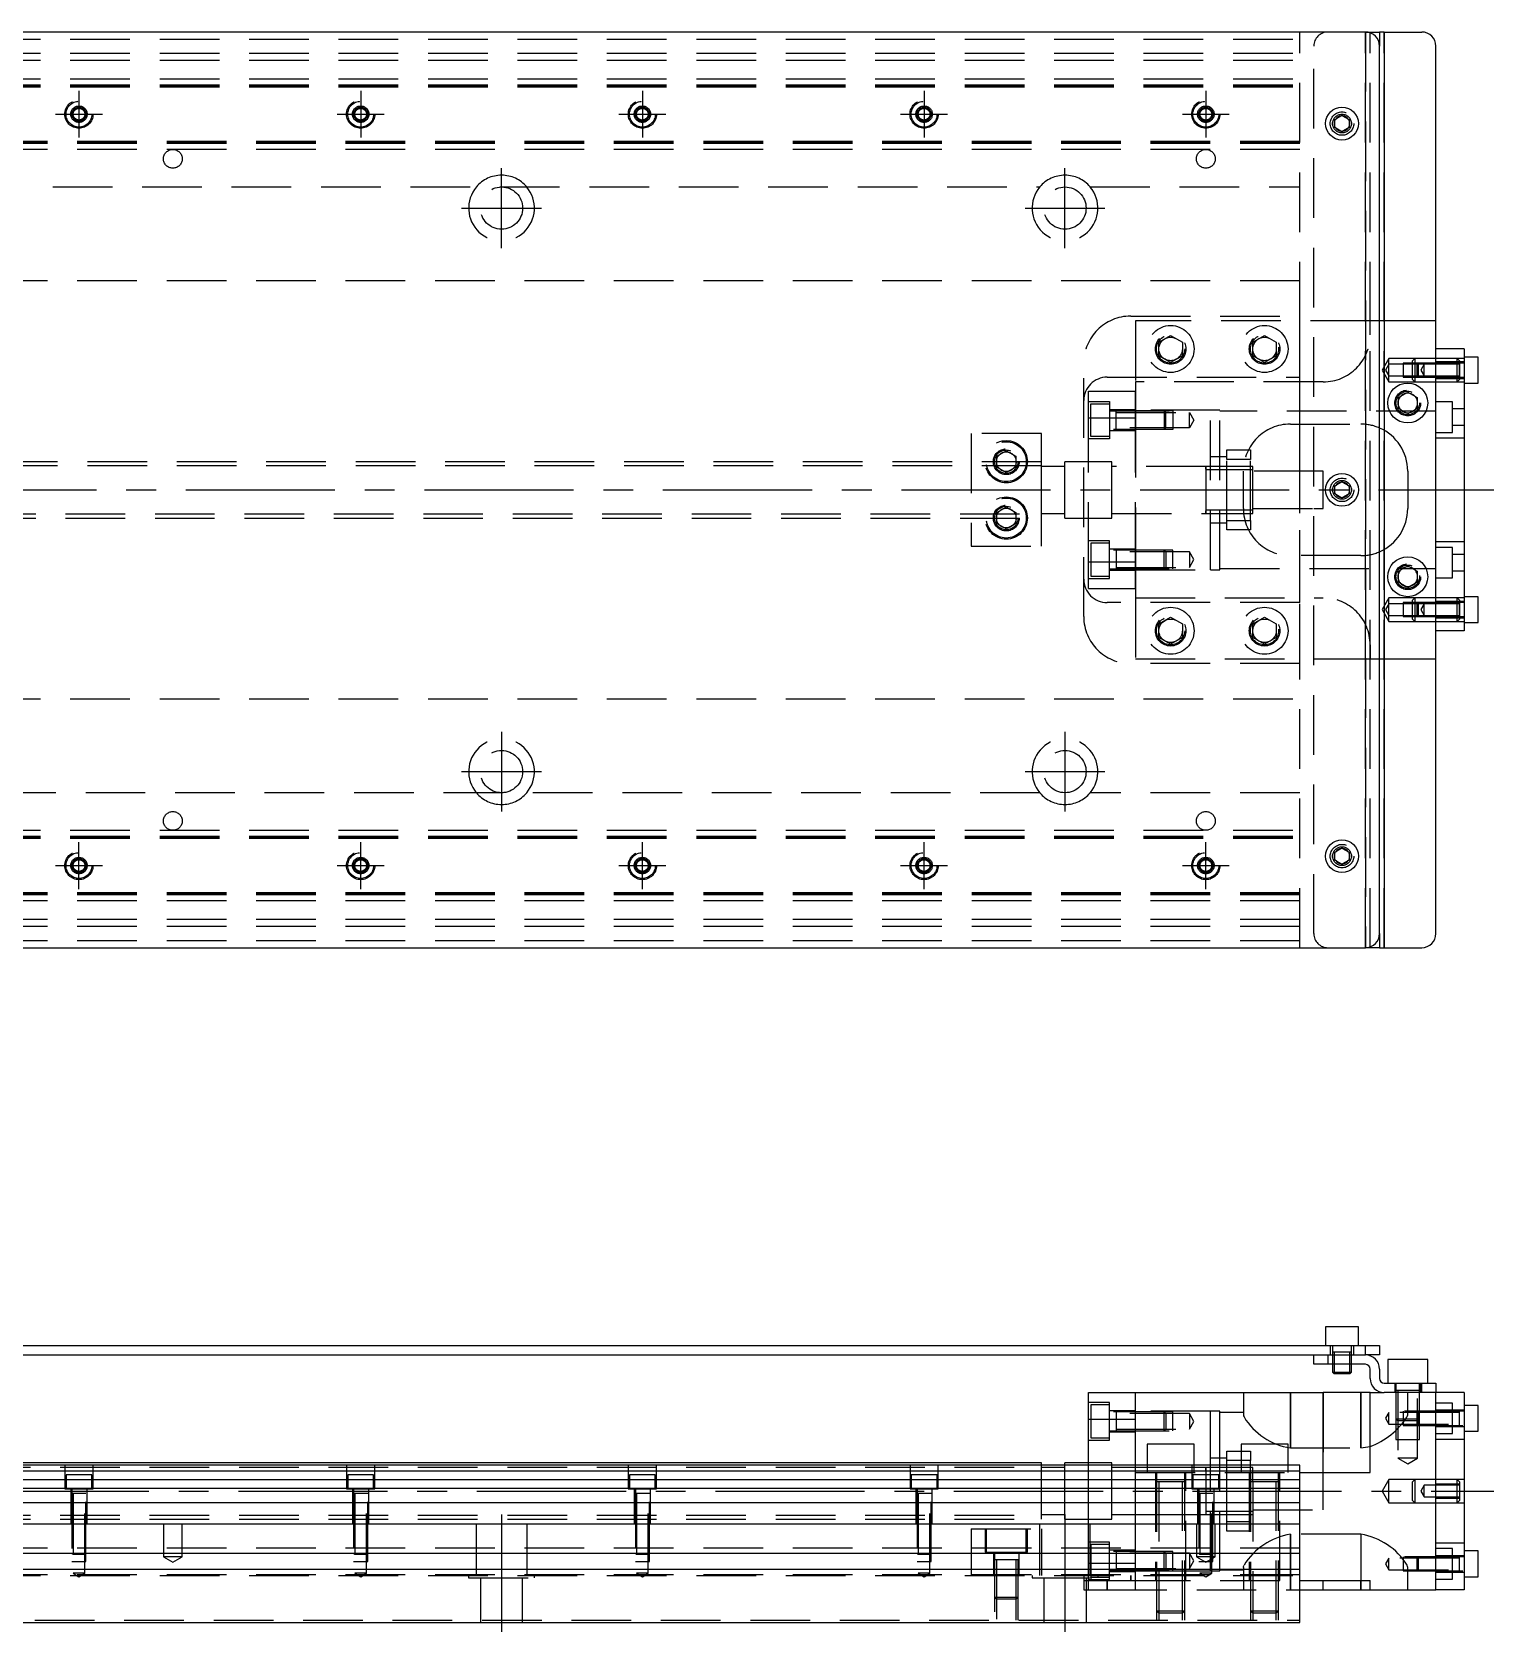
# Model space of a CAD drawing. Extents: x -28 to 913, y -276 to 112.
# Drawn here: x 447 to 756.5, y -243.2 to 97.5 of the extents above; entities that cross this region are included whole.
import ezdxf

# ---------------------------------------------------------------- set-up
doc = ezdxf.new("R2010")
doc.units = 0
doc.linetypes.add('CENTER', pattern=[50.8, 31.75, -6.35, 6.35, -6.35])
doc.linetypes.add('DASHED', pattern=[19.05, 12.7, -6.35])
doc.layers.get('0').update_dxf_attribs({"linetype": 'CONTINUOUS'})
doc.layers.add('CENTER', color=1, linetype='CENTER')

msp = doc.modelspace()

# ---------------------------------------------------------------- linework, layer by layer
at = {"color": 7, "linetype": 'CONTINUOUS'}
for p, q in [((731, 97.5), (3, 97.5)), ((731, 97.5), (734, 97.5)), ((734, 97.5), (734, 94.5)), ((735, 97.5), (734, 97.5)), ((735, 97.5), (735, -97.5)), ((735, 97.5), (743, 97.5)), ((734, -94.5), (734, 94.5)), ((746, -94.5), (746, 94.5)), ((724.5, 78.866026), (726, 79.73205)), ((724.5, 77.133974), (724.5, 78.866026)), ((726, 79.73205), (727.5, 78.866026)), ((727.5, 78.866026), (727.5, 77.133974)), ((726, 76.26795), (724.5, 77.133974)), ((727.5, 77.133974), (726, 76.26795)), ((746, -36), (746, 36)), ((752, 30), (746, 30)), ((752, 30), (752, -30)), ((755, 28.25), (752, 28.25)), ((755, 22.75), (755, 28.25)), ((751, 23.999994), (751, 24.00051)), ((738, 19.6547), (740, 20.809402)), ((740, 20.809402), (742, 19.6547)), ((752, 22.75), (755, 22.75)), ((738, 17.3453), (738, 19.6547)), ((740, 16.190598), (738, 17.3453)), ((742, 17.3453), (740, 16.190598)), ((742, 19.6547), (742, 17.3453)), ((724.5, 0.866026), (726, 1.73205)), ((724.5, -0.866026), (724.5, 0.866026)), ((726, 1.73205), (727.5, 0.866026)), ((727.5, 0.866026), (727.5, -0.866026)), ((726, -1.73205), (724.5, -0.866026)), ((727.5, -0.866026), (726, -1.73205)), ((738, -17.3453), (740, -16.190598)), ((740, -16.190598), (742, -17.3453)), ((738, -19.6547), (738, -17.3453)), ((740, -20.809402), (738, -19.6547)), ((742, -19.6547), (740, -20.809402)), ((742, -17.3453), (742, -19.6547)), ((755, -22.75), (752, -22.75)), ((755, -28.25), (755, -22.75)), ((751, -27.000006), (751, -26.99949)), ((752, -30), (746, -30)), ((752, -28.25), (755, -28.25)), ((724.5, -77.133974), (726, -76.26795)), ((724.5, -78.866026), (724.5, -77.133974)), ((726, -76.26795), (727.5, -77.133974)), ((727.5, -77.133974), (727.5, -78.866026)), ((726, -79.73205), (724.5, -78.866026)), ((727.5, -78.866026), (726, -79.73205)), ((734, -94.5), (734, -97.5)), ((3, -97.5), (731, -97.5)), ((734, -97.5), (731, -97.5)), ((734, -97.5), (735, -97.5)), ((735, -97.5), (743, -97.5)), ((729.5, -178.21), (722.5, -178.21)), ((722.5, -178.21), (722.5, -182.21)), ((729.5, -182.21), (729.5, -178.21)), ((442, -182.21), (731, -182.21)), ((731, -184.21), (731, -182.21)), ((731, -182.21), (734, -182.21)), ((734, -182.21), (734, -184.21)), ((442, -184.21), (723, -184.21)), ((720, -186.21), (720, -184.21)), ((723, -186.21), (720, -186.21)), ((723, -184.21), (723, -186.21)), ((723, -184.21), (731, -184.21)), ((723, -184.21), (731, -184.21)), ((731, -186.21), (723, -186.21)), ((724, -186.21), (724, -187.86)), ((724.35, -186.21), (724.35, -188.21)), ((727.65, -188.21), (727.65, -186.21)), ((728, -187.86), (728, -186.21)), ((734, -184.21), (731, -184.21)), ((732, -189.21), (732, -187.21)), ((734, -187.21), (734, -189.21)), ((744.25, -185.21), (735.75, -185.21)), ((735.75, -185.21), (735.75, -190.21)), ((744.25, -190.21), (744.25, -185.21)), ((724, -187.86), (728, -187.86)), ((724, -187.86), (724.35, -188.21)), ((727.65, -188.21), (724.35, -188.21)), ((727.65, -188.21), (728, -187.86)), ((735, -190.21), (743, -190.21)), ((743, -192.21), (743, -190.21)), ((743, -190.21), (746, -190.21)), ((746, -190.21), (746, -192.21)), ((672, -197.88029), (672, -192.21)), ((672, -192.21), (682, -192.21)), ((682, -192.21), (722, -192.21)), ((682, -207.71), (682, -192.21)), ((722, -209.21), (722, -192.21)), ((732, -192.21), (722, -192.21)), ((732, -209.21), (732, -192.21)), ((732, -192.21), (735, -192.21)), ((743, -192.21), (735, -192.21)), ((746, -192.21), (743, -192.21)), ((752, -192.21), (746, -192.21)), ((746, -234.21), (746, -192.21)), ((752, -192.21), (752, -234.21)), ((755, -194.96), (752, -194.96)), ((755, -200.46), (755, -194.96)), ((672, -207.71), (672, -197.88029)), ((672, -197.88029), (682, -197.88029)), ((752, -200.46), (755, -200.46)), ((694.5, -203.21), (684.5, -203.21)), ((684.5, -203.21), (684.5, -207.71)), ((694.5, -207.71), (694.5, -203.21)), ((714.5, -203.21), (704.5, -203.21)), ((704.5, -203.21), (704.5, -207.71)), ((714.5, -207.71), (714.5, -203.21)), ((662, -207.21), (435.5, -207.21)), ((717, -207.71), (435.5, -207.71)), ((662, -207.71), (662, -207.21)), ((667, -207.71), (667, -207.21)), ((672, -207.21), (667, -207.21)), ((717, -241.21), (717, -207.71)), ((717, -208.962272), (435.5, -208.962272)), ((435.5, -210.73668), (717, -210.73668)), ((697, -208.209994), (697, -209.21)), ((698, -208.96), (697, -208.96)), ((701.5, -208.96), (698, -208.96)), ((704.5, -208.96), (701.5, -208.96)), ((706.5, -208.96), (704.5, -208.96)), ((707, -208.96), (706.5, -208.96)), ((717, -209.21), (732, -209.21)), ((717, -212.633076), (435.5, -212.633076)), ((717, -215.687372), (435.5, -215.687372)), ((697, -217.46), (707, -217.46)), ((17, -220.21), (717, -220.21)), ((717, -226.51), (17, -226.51)), ((755, -225.96), (752, -225.96)), ((755, -231.46), (755, -225.96)), ((717, -229.91), (17, -229.91)), ((752, -231.46), (755, -231.46)), ((717, -232.21), (732, -232.21)), ((717, -234.21), (722, -234.21)), ((722, -234.21), (722, -232.21)), ((722, -234.21), (732, -234.21)), ((732, -234.21), (732, -232.21)), ((732, -234.21), (746, -234.21)), ((752, -234.21), (746, -234.21)), ((17, -241.21), (717, -241.21))]:
    msp.add_line(p, q, dxfattribs=at)
at = {"color": 3, "linetype": 'DASHED'}
for p, q in [((17, 96), (717, 96)), ((717, -97.5), (717, 97.5)), ((731, -97.5), (731, 97.5)), ((731, 97.5), (731, -97.5)), ((732, -97.5), (732, 97.5)), ((735, -97.5), (735, 97.5)), ((17, 93), (717, 93)), ((720, -94.5), (720, 94.5)), ((17, 91.5), (717, 91.5)), ((17, 87.5), (717, 87.5)), ((17, 86.247728), (717, 86.247728)), ((17, 86.1147), (717, 86.1147)), ((17, 86.1), (717, 86.1)), ((17, 85.8), (717, 85.8)), ((455.75, 80.721688), (457, 81.443376)), ((455.75, 79.278312), (455.75, 80.721688)), ((457, 78.556624), (455.75, 79.278312)), ((457, 81.443376), (458.25, 80.721688)), ((458.25, 79.278312), (457, 78.556624)), ((458.25, 80.721688), (458.25, 79.278312)), ((458.477374, 80.25955), (458.5, 80)), ((515.75, 80.721688), (517, 81.443376)), ((515.75, 79.278312), (515.75, 80.721688)), ((517, 78.556624), (515.75, 79.278312)), ((517, 81.443376), (518.25, 80.721688)), ((518.25, 79.278312), (517, 78.556624)), ((518.25, 80.721688), (518.25, 79.278312)), ((518.477374, 80.25955), (518.5, 80)), ((575.75, 80.721688), (577, 81.443376)), ((575.75, 79.278312), (575.75, 80.721688)), ((577, 78.556624), (575.75, 79.278312)), ((577, 81.443376), (578.25, 80.721688)), ((578.25, 79.278312), (577, 78.556624)), ((578.25, 80.721688), (578.25, 79.278312)), ((578.477374, 80.25955), (578.5, 80)), ((635.75, 80.721688), (637, 81.443376)), ((635.75, 79.278312), (635.75, 80.721688)), ((637, 78.556624), (635.75, 79.278312)), ((637, 81.443376), (638.25, 80.721688)), ((638.25, 79.278312), (637, 78.556624)), ((638.25, 80.721688), (638.25, 79.278312)), ((638.477374, 80.25955), (638.5, 80)), ((695.75, 80.721688), (697, 81.443376)), ((695.75, 79.278312), (695.75, 80.721688)), ((697, 78.556624), (695.75, 79.278312)), ((697, 81.443376), (698.25, 80.721688)), ((698.25, 79.278312), (697, 78.556624)), ((698.25, 80.721688), (698.25, 79.278312)), ((698.477374, 80.25955), (698.5, 80)), ((727.973226, 78.326156), (728, 78)), ((717, 74.2), (17, 74.2)), ((717, 73.9), (17, 73.9)), ((717, 73.8853), (17, 73.8853)), ((717, 73.752272), (17, 73.752272)), ((717, 72.5), (17, 72.5)), ((432.361902, 64.5), (661.638098, 64.5)), ((672.361902, 64.5), (717, 64.5)), ((717, 44.5), (17, 44.5)), ((681, 37), (717, 37)), ((682, 36), (682, 23)), ((732, 36), (682, 36)), ((717, 24), (717, 37)), ((734, 36), (732, 36)), ((732, 33), (732, 36)), ((746, 36), (734, 36)), ((687, 31.443376), (689.5, 32.886752)), ((687, 28.556624), (687, 31.443376)), ((689.5, 32.886752), (692, 31.443376)), ((692, 31.443376), (692, 28.556624)), ((707, 31.443376), (709.5, 32.886752)), ((707, 28.556624), (707, 31.443376)), ((709.5, 32.886752), (712, 31.443376)), ((712, 31.443376), (712, 28.556624)), ((686.5, 30), (686.520026, 30.346056)), ((689.5, 27.113248), (687, 28.556624)), ((692, 28.556624), (689.5, 27.113248)), ((709.5, 27.113248), (707, 28.556624)), ((712, 28.556624), (709.5, 27.113248)), ((712.477798, 30.364306), (712.5, 30)), ((736, 28), (734.556624, 25.5)), ((736, 26.75), (736, 28)), ((741.5, 28), (736, 28)), ((741.5, 28), (741, 27.5)), ((741, 26.999994), (741, 27.5)), ((741.5, 28), (741.5, 26.999994)), ((746, 28), (741.5, 28)), ((750.5, 28), (746, 28)), ((750.5, 27), (750.5, 28)), ((751, 27.5), (750.5, 28)), ((752, 28), (750.5, 28)), ((751, 27.5), (751, 27.140536)), ((671, -27), (671, 27)), ((676, 24), (717, 24)), ((717, 4), (717, 24)), ((734.556624, 25.5), (736, 23)), ((736, 26.75), (735.278312, 25.5)), ((735.278312, 25.5), (736, 24.25)), ((736, 24.25), (736, 26.75)), ((739, 26.75), (736, 26.75)), ((736, 23), (736, 24.25)), ((736, 24.25), (739, 24.25)), ((739, 26.999994), (739, 24.000006)), ((742.249994, 26.999994), (739, 26.999994)), ((742, 26.75), (739, 26.75)), ((739, 24.25), (742, 24.25)), ((739, 24.000006), (742.249994, 24.000006)), ((741, 24.000006), (741, 26.999994)), ((741, 23.5), (741, 24.000006)), ((741.5, 26.999994), (741.5, 24.000006)), ((741.5, 24.000006), (741.5, 23)), ((742.25, 27), (742, 26.75)), ((742, 24.25), (742, 26.75)), ((746, 26.75), (742, 26.75)), ((742, 24.25), (746, 24.25)), ((742, 24.25), (742.25, 24)), ((746, 26.999994), (742.249994, 26.999994)), ((742.249994, 24.000006), (746, 24.000006)), ((742.25, 27), (742.25, 24)), ((746, 27), (742.25, 27)), ((742.25, 24), (746, 24)), ((743.5, 26.75), (742.778312, 25.5)), ((742.778312, 25.5), (743.5, 24.25)), ((743.5, 24.25), (743.5, 26.75)), ((752, 27.25), (746, 27.25)), ((751, 27), (746, 27)), ((751, 26.75), (746, 26.75)), ((746, 24.25), (751, 24.25)), ((746, 24), (751, 24)), ((750.5, 26.75), (750.5, 27)), ((750.5, 24.25), (750.5, 26.75)), ((750.5, 24), (750.5, 24.25)), ((750.5, 23), (750.5, 24)), ((751, 27), (750.995, 27)), ((750.995, 24), (751, 24)), ((751, 27.140536), (751, 27)), ((751, 26.875392), (751, 27)), ((751, 27), (751, 26.875392)), ((752, 27), (751, 27)), ((751.005, 27), (751, 27)), ((751, 24.124608), (751, 26.875392)), ((751, 26.875392), (751, 25.498804)), ((751, 25.498804), (751, 24.124608)), ((751, 24), (751, 24.124608)), ((751, 24.124608), (751, 24)), ((751, 24), (751, 23.859464)), ((751, 24), (752, 24)), ((751, 24), (751.005, 24)), ((751, 23.859464), (751, 23.5)), ((672, 21), (682, 21)), ((672, 15.32971), (672, 21)), ((722, 23), (682, 23)), ((682, 23), (682, 15.32971)), ((682, 15.32971), (682, 21)), ((736, 23), (741.5, 23)), ((741, 23.5), (741.5, 23)), ((741.5, 23), (746, 23)), ((746, 23.75), (752, 23.75)), ((746, 23), (750.5, 23)), ((750.5, 23), (751, 23.5)), ((750.5, 23), (752, 23)), ((672, 18.849242), (676.5, 18.849242)), ((672.5, 11.349242), (672.5, 18.349242)), ((672.5, 18.349242), (676.5, 18.349242)), ((676.5, 18.849242), (676.5, 10.849242)), ((676.5, 17.099242), (682, 17.099242)), ((737.5, 18.5), (737.52689, 18.865682)), ((749.5, 18.75), (746, 18.75)), ((749.5, 12.25), (749.5, 18.75)), ((752, 17.25), (749.5, 17.25)), ((672, 15.32971), (682, 15.32971)), ((672, -15.32971), (672, 15.32971)), ((676.5, 16.849238), (690, 16.849238)), ((677.9, 12.849238), (677.9, 16.849248)), ((677.9, 16.499242), (693.5, 16.499242)), ((698, 17), (682, 17)), ((698, 17), (682, 17)), ((688.15, 16.849238), (682, 16.849238)), ((682, -15.32971), (682, 15.32971)), ((682, 15.32971), (682, -15.32971)), ((688.15, 16.849242), (688.15, 12.849242)), ((688.15, 16.849242), (688.5, 16.499242)), ((690, 16.849238), (688.15, 16.849238)), ((688.5, 13.199242), (688.5, 16.499242)), ((690, 16.849238), (690, 12.849248)), ((693.5, 13.199242), (693.5, 16.499242)), ((693.5, 16.499242), (694.452628, 14.849242)), ((694.452628, 14.849242), (693.5, 13.199242)), ((698, -17), (698, 17)), ((700, 17), (698, 17)), ((700, -17), (700, 17)), ((746, 16.75), (700, 16.75)), ((715, 14), (730, 14)), ((749.5, 13.75), (752, 13.75)), ((647, 12), (647, -12)), ((662, 12), (647, 12)), ((662, 6), (662, 12)), ((676.5, 10.849242), (672, 10.849242)), ((676.5, 11.349242), (672.5, 11.349242)), ((690, 12.849248), (676.5, 12.849248)), ((682, 12.599242), (676.5, 12.599242)), ((693.5, 13.199242), (677.9, 13.199242)), ((688.5, 13.199242), (688.15, 12.849242)), ((746, 12.25), (749.5, 12.25)), ((752, 11), (746, 11)), ((652.5, 7.1547), (654.5, 8.309402)), ((652.5, 4.8453), (652.5, 7.1547)), ((654.5, 8.309402), (656.5, 7.1547)), ((656.5, 7.1547), (656.5, 4.8453)), ((701.5, 7), (698, 7)), ((701.5, 8.5), (706.5, 8.5)), ((701.5, 6.5), (701.5, 8.5)), ((706.5, 8.5), (706.5, 6.5)), ((662, 6), (397, 6)), ((662, 5.125), (397, 5.125)), ((652, 6), (652.018502, 6.303588)), ((654.5, 3.690598), (652.5, 4.8453)), ((656.5, 4.8453), (654.5, 3.690598)), ((662, -6), (662, 6)), ((667, 5), (662, 5)), ((667, -6), (667, 6)), ((672, 6), (667, 6)), ((667, -6), (667, 6)), ((677, 6), (667, 6)), ((677, -6), (677, 6)), ((677, -6), (677, 6)), ((697.005, 5), (677, 5)), ((696.995, 5), (677, 5)), ((706.5, 5), (696.995, 5)), ((697.005, 5), (696.995, 5)), ((697, 5.000006), (697, -5.000006)), ((697, 5.000006), (697, -5.000006)), ((697, 4.43509), (697, 5)), ((697, 5), (697, 4.435078)), ((697, 4.435078), (697, -4.43509)), ((707, 4.25), (697, 4.25)), ((706.5, 5), (697.005, 5)), ((706.5, 6.5), (701.5, 6.5)), ((701.5, -6.5), (701.5, 6.5)), ((705, -4), (705, 4)), ((706.5, -6.5), (706.5, 6.5)), ((707, 5), (706.5, 5)), ((707, -5), (707, 5)), ((720, 4), (707, 4)), ((717, -4), (717, 4)), ((722, 4), (720, 4)), ((722, -4), (722, 4)), ((740, 4), (740, -4)), ((727.973226, 0.326156), (728, 0)), ((397, -5.125), (662, -5.125)), ((397, -6), (662, -6)), ((652, -6), (652.018502, -5.696412)), ((652.5, -4.8453), (654.5, -3.690598)), ((652.5, -7.1547), (652.5, -4.8453)), ((654.5, -3.690598), (656.5, -4.8453)), ((656.5, -4.8453), (656.5, -7.1547)), ((662, -5), (667, -5)), ((662, -12), (662, -6)), ((667, -6), (672, -6)), ((667, -6), (677, -6)), ((677, -5), (697.005, -5)), ((677, -5), (696.995, -5)), ((696.995, -5), (706.5, -5)), ((696.995, -5), (697.005, -5)), ((697, -4.25), (707, -4.25)), ((697, -5), (697, -4.435078)), ((697, -4.43509), (697, -5)), ((697.005, -5), (706.5, -5)), ((701.5, -6.5), (706.5, -6.5)), ((701.5, -8.5), (701.5, -6.5)), ((706.5, -5), (707, -5)), ((706.5, -6.5), (706.5, -8.5)), ((707, -4), (720, -4)), ((717, -24), (717, -4)), ((720, -4), (722, -4)), ((654.5, -8.309402), (652.5, -7.1547)), ((656.5, -7.1547), (654.5, -8.309402)), ((698, -7), (701.5, -7)), ((706.5, -8.5), (701.5, -8.5)), ((647, -12), (662, -12)), ((676.5, -10.849242), (672, -10.849242)), ((672.5, -11.349242), (672.5, -18.349242)), ((676.5, -11.349242), (672.5, -11.349242)), ((676.5, -18.849242), (676.5, -10.849242)), ((682, -12.599242), (676.5, -12.599242)), ((690, -12.849248), (676.5, -12.849248)), ((677.9, -12.849238), (677.9, -16.849248)), ((693.5, -13.199242), (677.9, -13.199242)), ((688.15, -16.849242), (688.15, -12.849242)), ((688.5, -13.199242), (688.15, -12.849242)), ((688.5, -13.199242), (688.5, -16.499242)), ((690, -16.849238), (690, -12.849248)), ((693.5, -13.199242), (693.5, -16.499242)), ((694.452628, -14.849242), (693.5, -13.199242)), ((746, -11), (752, -11)), ((749.5, -12.25), (746, -12.25)), ((749.5, -18.75), (749.5, -12.25)), ((672, -15.32971), (682, -15.32971)), ((672, -21), (672, -15.32971)), ((676.5, -16.849238), (690, -16.849238)), ((677.9, -16.499242), (693.5, -16.499242)), ((682, -21), (682, -15.32971)), ((682, -15.32971), (682, -23)), ((682, -17), (698, -17)), ((682, -17), (698, -17)), ((688.15, -16.849242), (688.5, -16.499242)), ((693.5, -16.499242), (694.452628, -14.849242)), ((698, -17), (700, -17)), ((700, -16.75), (746, -16.75)), ((730, -14), (715, -14)), ((752, -13.75), (749.5, -13.75)), ((672, -18.849242), (676.5, -18.849242)), ((672.5, -18.349242), (676.5, -18.349242)), ((676.5, -17.099242), (682, -17.099242)), ((742.483582, -18.213962), (742.5, -18.5)), ((746, -18.75), (749.5, -18.75)), ((749.5, -17.25), (752, -17.25)), ((672, -21), (682, -21)), ((682, -23), (722, -23)), ((682, -23), (682, -36)), ((736, -23), (734.556624, -25.5)), ((736, -24.25), (736, -23)), ((741.5, -23), (736, -23)), ((741.5, -23), (741, -23.5)), ((741, -24.000006), (741, -23.5)), ((741.5, -23), (741.5, -24.000006)), ((746, -23), (741.5, -23)), ((750.5, -23), (746, -23)), ((752, -23.75), (746, -23.75)), ((750.5, -24), (750.5, -23)), ((751, -23.5), (750.5, -23)), ((752, -23), (750.5, -23)), ((751, -23.5), (751, -23.859464)), ((717, -24), (676, -24)), ((687, -28.556624), (689.5, -27.113248)), ((689.5, -27.113248), (692, -28.556624)), ((707, -28.556624), (709.5, -27.113248)), ((709.5, -27.113248), (712, -28.556624)), ((717, -37), (717, -24)), ((734.556624, -25.5), (736, -28)), ((736, -24.25), (735.278312, -25.5)), ((735.278312, -25.5), (736, -26.75)), ((736, -26.75), (736, -24.25)), ((739, -24.25), (736, -24.25)), ((736, -28), (736, -26.75)), ((736, -26.75), (739, -26.75)), ((739, -24.000006), (739, -26.999994)), ((742.249994, -24.000006), (739, -24.000006)), ((742, -24.25), (739, -24.25)), ((739, -26.75), (742, -26.75)), ((739, -26.999994), (742.249994, -26.999994)), ((741, -26.999994), (741, -24.000006)), ((741, -27.5), (741, -26.999994)), ((741.5, -24.000006), (741.5, -26.999994)), ((741.5, -26.999994), (741.5, -28)), ((742.25, -24), (742, -24.25)), ((742, -26.75), (742, -24.25)), ((746, -24.25), (742, -24.25)), ((742, -26.75), (746, -26.75)), ((742, -26.75), (742.25, -27)), ((746, -24.000006), (742.249994, -24.000006)), ((742.249994, -26.999994), (746, -26.999994)), ((742.25, -24), (742.25, -27)), ((746, -24), (742.25, -24)), ((742.25, -27), (746, -27)), ((743.5, -24.25), (742.778312, -25.5)), ((742.778312, -25.5), (743.5, -26.75)), ((743.5, -26.75), (743.5, -24.25)), ((751, -24), (746, -24)), ((751, -24.25), (746, -24.25)), ((746, -26.75), (751, -26.75)), ((746, -27), (751, -27)), ((746, -27.25), (752, -27.25)), ((750.5, -24.25), (750.5, -24)), ((750.5, -26.75), (750.5, -24.25)), ((750.5, -27), (750.5, -26.75)), ((750.5, -28), (750.5, -27)), ((751, -24), (750.995, -24)), ((750.995, -27), (751, -27)), ((751, -23.859464), (751, -24)), ((751, -24.124608), (751, -24)), ((751, -24), (751, -24.124608)), ((751.005, -24), (751, -24)), ((752, -24), (751, -24)), ((751, -26.875392), (751, -24.124608)), ((751, -24.124608), (751, -25.501196)), ((751, -25.501196), (751, -26.875392)), ((751, -27), (751, -26.875392)), ((751, -26.875392), (751, -27)), ((751, -27), (751, -27.140536)), ((751, -27), (751.005, -27)), ((751, -27), (752, -27)), ((751, -27.140536), (751, -27.5)), ((686.5, -30), (686.520026, -29.653944)), ((687, -31.443376), (687, -28.556624)), ((692, -28.556624), (692, -31.443376)), ((707, -31.443376), (707, -28.556624)), ((712, -28.556624), (712, -31.443376)), ((712.477798, -29.635694), (712.5, -30)), ((736, -28), (741.5, -28)), ((741, -27.5), (741.5, -28)), ((741.5, -28), (746, -28)), ((746, -28), (750.5, -28)), ((750.5, -28), (751, -27.5)), ((750.5, -28), (752, -28)), ((689.5, -32.886752), (687, -31.443376)), ((692, -31.443376), (689.5, -32.886752)), ((709.5, -32.886752), (707, -31.443376)), ((712, -31.443376), (709.5, -32.886752)), ((732, -33), (732, -36)), ((717, -37), (681, -37)), ((682, -36), (732, -36)), ((732, -36), (734, -36)), ((734, -36), (746, -36)), ((17, -44.5), (717, -44.5)), ((661.638098, -64.5), (432.361902, -64.5)), ((717, -64.5), (672.361902, -64.5)), ((17, -72.5), (717, -72.5)), ((17, -73.752272), (717, -73.752272)), ((17, -73.8853), (717, -73.8853)), ((17, -73.9), (717, -73.9)), ((17, -74.2), (717, -74.2)), ((717, -73.752272), (717, -72.5)), ((727.973226, -77.673844), (728, -78)), ((455.5, -80), (455.516134, -79.78059)), ((455.75, -79.278312), (457, -78.556624)), ((455.75, -80.721688), (455.75, -79.278312)), ((457, -81.443376), (455.75, -80.721688)), ((457, -78.556624), (458.25, -79.278312)), ((458.25, -80.721688), (457, -81.443376)), ((458.25, -79.278312), (458.25, -80.721688)), ((515.5, -80), (515.516134, -79.78059)), ((515.75, -79.278312), (517, -78.556624)), ((515.75, -80.721688), (515.75, -79.278312)), ((517, -81.443376), (515.75, -80.721688)), ((517, -78.556624), (518.25, -79.278312)), ((518.25, -80.721688), (517, -81.443376)), ((518.25, -79.278312), (518.25, -80.721688)), ((575.5, -80), (575.516134, -79.78059)), ((575.75, -79.278312), (577, -78.556624)), ((575.75, -80.721688), (575.75, -79.278312)), ((577, -81.443376), (575.75, -80.721688)), ((577, -78.556624), (578.25, -79.278312)), ((578.25, -80.721688), (577, -81.443376)), ((578.25, -79.278312), (578.25, -80.721688)), ((635.75, -79.278312), (637, -78.556624)), ((635.75, -80.721688), (635.75, -79.278312)), ((637, -81.443376), (635.75, -80.721688)), ((637, -78.556624), (638.25, -79.278312)), ((638.25, -80.721688), (637, -81.443376)), ((638.25, -79.278312), (638.25, -80.721688)), ((638.477374, -79.74045), (638.5, -80)), ((695.5, -80), (695.516134, -79.78059)), ((695.75, -79.278312), (697, -78.556624)), ((695.75, -80.721688), (695.75, -79.278312)), ((697, -81.443376), (695.75, -80.721688)), ((697, -78.556624), (698.25, -79.278312)), ((698.25, -80.721688), (697, -81.443376)), ((698.25, -79.278312), (698.25, -80.721688)), ((717, -85.8), (17, -85.8)), ((717, -86.1), (17, -86.1)), ((717, -86.1147), (17, -86.1147)), ((717, -86.247728), (17, -86.247728)), ((717, -87.5), (17, -87.5)), ((717, -91.5), (17, -91.5)), ((717, -93), (17, -93)), ((717, -96), (17, -96)), ((723.5, -182.21), (723.5, -184.21)), ((728.000006, -183.61), (723.999994, -183.61)), ((728.000006, -183.61), (723.999994, -183.61)), ((724, -182.21), (724, -186.21)), ((724.35, -183.61), (724.35, -186.21)), ((727.65, -186.21), (727.65, -183.61)), ((728, -186.21), (728, -182.21)), ((728.5, -184.21), (728.5, -182.21)), ((720, -184.21), (723, -184.21)), ((724.000006, -184.21), (724.000006, -186.21)), ((727.999994, -186.21), (727.999994, -184.21)), ((737.25, -190.21), (737.25, -192.21)), ((737.500006, -190.21), (737.500006, -202.21)), ((742.499994, -202.21), (742.499994, -190.21)), ((742.75, -192.21), (742.75, -190.21)), ((705, -192.21), (705, -196.944622)), ((715, -204.014212), (715, -192.21)), ((715, -192.21), (715, -204.014212)), ((722, -192.21), (722, -209.21)), ((730, -192.21), (730, -204.014212)), ((730, -204.014212), (730, -192.21)), ((742.500006, -191.81), (737.499994, -191.81)), ((737.9, -191.81), (737.9, -206.21)), ((740, -196.944622), (740, -192.21)), ((742.1, -206.21), (742.1, -191.81)), ((676.5, -194.360758), (672, -194.360758)), ((672.5, -194.860758), (672.5, -198.360758)), ((676.5, -194.860758), (672.5, -194.860758)), ((676.5, -202.360758), (676.5, -194.360758)), ((682, -196.110758), (676.5, -196.110758)), ((690, -196.360762), (676.5, -196.360762)), ((677.9, -196.360752), (677.9, -200.360762)), ((677.9, -196.360752), (677.9, -200.360762)), ((693.5, -196.710758), (677.9, -196.710758)), ((698, -196.21), (682, -196.21)), ((688.15, -198.360758), (688.15, -196.360758)), ((688.5, -196.710758), (688.15, -196.360758)), ((688.5, -196.710758), (688.5, -198.360758)), ((690, -200.360752), (690, -196.360762)), ((693.5, -196.710758), (693.5, -198.360758)), ((694.452628, -198.360758), (693.5, -196.710758)), ((698, -207.71), (698, -196.21)), ((700, -196.21), (698, -196.21)), ((700, -207.71), (700, -196.21)), ((705, -196.46), (700, -196.46)), ((705, -196.944622), (705.03311, -197.166202)), ((705.03311, -197.166202), (705.13006, -197.42654)), ((736, -196.46), (735.278312, -197.71)), ((736, -198.96), (736, -196.46)), ((751, -196.46), (736, -196.46)), ((739, -196.210006), (739, -199.209994)), ((752, -196.210006), (739, -196.210006)), ((739.840926, -197.487602), (739.9594, -197.192522)), ((739.9594, -197.192522), (740, -196.944622)), ((742.25, -196.21), (742, -196.46)), ((742, -198.96), (742, -196.46)), ((742.25, -196.21), (742.25, -199.21)), ((749.5, -194.46), (746, -194.46)), ((752, -195.96), (746, -195.96)), ((749.5, -200.96), (749.5, -194.46)), ((751, -199.210006), (751, -196.209994)), ((672.5, -198.360758), (672.5, -201.860758)), ((676.5, -200.360752), (690, -200.360752)), ((676.5, -200.610758), (682, -200.610758)), ((677.9, -200.010758), (693.5, -200.010758)), ((688.15, -200.360758), (688.15, -198.360758)), ((688.15, -200.360758), (688.5, -200.010758)), ((688.5, -198.360758), (688.5, -200.010758)), ((693.5, -198.360758), (693.5, -200.010758)), ((693.5, -200.010758), (694.452628, -198.360758)), ((735.278312, -197.71), (736, -198.96)), ((736, -198.96), (751, -198.96)), ((737.5, -197.81), (742.5, -197.81)), ((737.5, -197.81), (737.9, -198.21)), ((742.1, -198.21), (737.9, -198.21)), ((739, -199.209994), (752, -199.209994)), ((742, -198.96), (742.25, -199.21)), ((742.1, -198.21), (742.5, -197.81)), ((746, -199.46), (752, -199.46)), ((746, -200.96), (749.5, -200.96)), ((672, -202.360758), (676.5, -202.360758)), ((672.5, -201.860758), (676.5, -201.860758)), ((715, -204.014212), (730, -204.014212)), ((730, -204.014212), (732.000156, -203.7137)), ((737.500006, -202.21), (742.499994, -202.21)), ((752, -202.21), (746, -202.21)), ((454, -207.71), (454, -212.71)), ((460, -212.71), (460, -207.71)), ((514, -207.71), (514, -212.71)), ((520, -212.71), (520, -207.71)), ((574, -207.71), (574, -212.71)), ((580, -212.71), (580, -207.71)), ((634, -207.71), (634, -212.71)), ((640, -212.71), (640, -207.71)), ((662, -213.21), (662, -207.71)), ((667, -213.21), (667, -207.71)), ((677, -207.21), (672, -207.21)), ((672, -220.21), (672, -207.71)), ((677, -207.71), (677, -207.21)), ((677, -213.21), (677, -207.71)), ((682, -209.21), (682, -207.71)), ((684.5, -207.71), (684.5, -209.21)), ((694, -207.71), (694, -212.71)), ((694.5, -209.21), (694.5, -207.71)), ((701.5, -206.21), (698, -206.21)), ((698, -209.21), (698, -207.71)), ((700, -212.71), (700, -207.71)), ((701.5, -204.71), (704.5, -204.71)), ((701.5, -206.71), (701.5, -204.71)), ((704.5, -206.71), (701.5, -206.71)), ((701.5, -207.71), (701.5, -206.71)), ((701.5, -209.21), (701.5, -207.71)), ((704.5, -204.71), (706.5, -204.71)), ((706.5, -206.71), (704.5, -206.71)), ((704.5, -207.71), (704.5, -209.21)), ((706.5, -204.71), (706.5, -206.71)), ((706.5, -207.71), (706.5, -206.71)), ((706.5, -209.21), (706.5, -207.71)), ((714.5, -209.21), (714.5, -207.71)), ((740, -206.21), (737.9, -206.21)), ((737.9, -206.21), (740, -207.422436)), ((742.1, -206.21), (740, -206.21)), ((740, -207.422436), (742.1, -206.21)), ((72, -208.085), (662, -208.085)), ((459.75, -209.71), (454.25, -209.71)), ((454.25, -209.71), (454.25, -212.71)), ((459.75, -212.71), (459.75, -209.71)), ((519.75, -209.71), (514.25, -209.71)), ((514.25, -209.71), (514.25, -212.71)), ((519.75, -212.71), (519.75, -209.71)), ((579.75, -209.71), (574.25, -209.71)), ((574.25, -209.71), (574.25, -212.71)), ((579.75, -212.71), (579.75, -209.71)), ((639.75, -209.71), (634.25, -209.71)), ((634.25, -209.71), (634.25, -212.71)), ((639.75, -212.71), (639.75, -209.71)), ((667, -208.21), (662, -208.21)), ((682, -208.21), (677, -208.21)), ((684.5, -208.21), (682, -208.21)), ((682, -220.21), (682, -209.21)), ((682, -209.21), (717, -209.21)), ((694.5, -208.21), (684.5, -208.21)), ((686.25, -209.21), (686.25, -232.21)), ((692.500006, -211.21), (686.499994, -211.21)), ((686.500006, -209.21), (686.500006, -240.71)), ((687, -211.21), (687, -240.71)), ((692, -240.71), (692, -211.21)), ((692.499994, -240.71), (692.499994, -209.21)), ((692.75, -232.21), (692.75, -209.21)), ((699.75, -209.71), (694.25, -209.71)), ((694.25, -209.71), (694.25, -212.71)), ((697, -208.21), (694.5, -208.21)), ((697, -208.21), (696.995, -208.21)), ((697, -208.21), (697, -208.774922)), ((697, -208.211002), (697, -208.21)), ((698, -208.21), (697, -208.21)), ((697.005, -208.21), (697, -208.21)), ((697, -208.774038), (697, -208.211002)), ((697, -208.774922), (697, -209.209226)), ((697, -209.209226), (697, -218.21)), ((701.5, -208.21), (698, -208.21)), ((698, -209.71), (698, -209.21)), ((698, -212.71), (698, -209.71)), ((699.75, -212.71), (699.75, -209.71)), ((704.5, -208.21), (701.5, -208.21)), ((701.5, -219.71), (701.5, -209.21)), ((706.5, -208.21), (704.5, -208.21)), ((706.25, -209.21), (706.25, -232.21)), ((712.500006, -211.21), (706.499994, -211.21)), ((707, -208.21), (706.5, -208.21)), ((706.500006, -209.21), (706.500006, -240.71)), ((707, -209.21), (707, -208.21)), ((707, -211.21), (707, -209.21)), ((707, -211.21), (707, -240.71)), ((712, -240.71), (712, -211.21)), ((712.499994, -240.71), (712.499994, -209.21)), ((712.75, -232.21), (712.75, -209.21)), ((722, -213.21), (722, -209.21)), ((736, -210.71), (734.556624, -213.21)), ((736, -215.71), (736, -210.71)), ((741.5, -210.71), (736, -210.71)), ((741.5, -210.71), (741, -211.21)), ((741, -215.21), (741, -211.21)), ((741.5, -210.71), (741.5, -215.71)), ((746, -210.71), (741.5, -210.71)), ((750.5, -210.71), (746, -210.71)), ((750.5, -215.71), (750.5, -210.71)), ((751, -211.21), (750.5, -210.71)), ((752, -210.71), (750.5, -210.71)), ((751, -211.21), (751, -215.21)), ((454, -212.71), (460, -212.71)), ((455.25, -212.71), (455.25, -220.21)), ((455.5, -212.71), (455.5, -228.21)), ((458.5, -213.71), (455.5, -213.71)), ((455.75, -213.71), (455.75, -230.71)), ((458.25, -230.71), (458.25, -213.71)), ((458.5, -228.21), (458.5, -212.71)), ((458.5, -213.71), (458.5, -213.705)), ((458.5, -213.715), (458.5, -213.71)), ((458.75, -220.21), (458.75, -212.71)), ((514, -212.71), (520, -212.71)), ((515.25, -212.71), (515.25, -220.21)), ((515.5, -212.71), (515.5, -228.21)), ((518.5, -213.71), (515.5, -213.71)), ((515.75, -213.71), (515.75, -230.71)), ((518.25, -230.71), (518.25, -213.71)), ((518.5, -228.21), (518.5, -212.71)), ((518.5, -213.71), (518.5, -213.705)), ((518.5, -213.715), (518.5, -213.71)), ((518.75, -220.21), (518.75, -212.71)), ((574, -212.71), (580, -212.71)), ((575.25, -212.71), (575.25, -220.21)), ((575.5, -212.71), (575.5, -228.21)), ((578.5, -213.71), (575.5, -213.71)), ((575.75, -213.71), (575.75, -230.71)), ((578.25, -230.71), (578.25, -213.71)), ((578.5, -228.21), (578.5, -212.71)), ((578.5, -213.71), (578.5, -213.705)), ((578.5, -213.715), (578.5, -213.71)), ((578.75, -220.21), (578.75, -212.71)), ((634, -212.71), (640, -212.71)), ((635.25, -212.71), (635.25, -220.21)), ((635.5, -212.71), (635.5, -228.21)), ((638.5, -213.71), (635.5, -213.71)), ((635.75, -213.71), (635.75, -230.71)), ((638.25, -230.71), (638.25, -213.71)), ((638.5, -228.21), (638.5, -212.71)), ((638.5, -213.71), (638.5, -213.705)), ((638.5, -213.715), (638.5, -213.71)), ((638.75, -220.21), (638.75, -212.71)), ((662, -219.21), (662, -213.21)), ((667, -219.21), (667, -213.21)), ((677, -219.21), (677, -213.21)), ((694, -212.71), (700, -212.71)), ((695.25, -212.71), (695.25, -220.21)), ((695.5, -212.71), (695.5, -228.21)), ((698.5, -213.71), (695.5, -213.71)), ((695.75, -213.71), (695.75, -230.71)), ((698, -213.21), (698, -212.71)), ((698, -230.21), (698, -213.21)), ((698.25, -230.71), (698.25, -213.71)), ((698.5, -228.21), (698.5, -212.71)), ((698.75, -220.21), (698.75, -212.71)), ((700, -213.21), (700, -212.71)), ((700, -230.21), (700, -213.21)), ((722, -217.21), (722, -213.21)), ((734.556624, -213.21), (736, -215.71)), ((743.5, -211.96), (742.778312, -213.21)), ((742.778312, -213.21), (743.5, -214.46)), ((743.5, -214.46), (743.5, -211.96)), ((746, -211.96), (743.5, -211.96)), ((743.5, -214.46), (746, -214.46)), ((751, -211.710006), (746, -211.710006)), ((751, -211.96), (746, -211.96)), ((746, -214.46), (751, -214.46)), ((707, -217.21), (722, -217.21)), ((736, -215.71), (741.5, -215.71)), ((741, -215.21), (741.5, -215.71)), ((741.5, -215.71), (746, -215.71)), ((746, -214.709994), (751, -214.709994)), ((746, -215.71), (750.5, -215.71)), ((750.5, -215.71), (751, -215.21)), ((750.5, -215.71), (752, -215.71)), ((72, -218.335), (662, -218.335)), ((72, -219.21), (662, -219.21)), ((475, -220.21), (475, -227.21)), ((479, -227.21), (479, -220.21)), ((541.638098, -231.21), (541.638098, -220.21)), ((552.361902, -220.21), (552.361902, -231.21)), ((647, -221.21), (647, -231.21)), ((647, -221.21), (662, -221.21)), ((650, -221.21), (650, -226.21)), ((650.25, -221.21), (650.25, -226.21)), ((658.75, -226.21), (658.75, -221.21)), ((659, -226.21), (659, -221.21)), ((661.638098, -231.21), (661.638098, -220.21)), ((662, -218.21), (667, -218.21)), ((662, -221.21), (662, -231.21)), ((667, -219.21), (672, -219.21)), ((672, -219.21), (677, -219.21)), ((672, -226.51), (672, -220.21)), ((672.361902, -231.21), (672.361902, -220.21)), ((677, -218.21), (682, -218.21)), ((682, -218.21), (686.5, -218.21)), ((682, -226.51), (682, -220.21)), ((686.5, -218.21), (697.005, -218.21)), ((695, -220.21), (695, -227.21)), ((696.995, -218.21), (706.5, -218.21)), ((697, -218.208998), (697, -218.21)), ((697.005, -218.21), (706.5, -218.21)), ((699, -227.21), (699, -220.21)), ((701.5, -219.71), (706.5, -219.71)), ((701.5, -221.71), (701.5, -219.71)), ((706.5, -218.21), (707, -218.21)), ((676.5, -224.059242), (672, -224.059242)), ((672.5, -224.559242), (672.5, -226.51)), ((676.5, -224.559242), (672.5, -224.559242)), ((676.5, -232.059242), (676.5, -224.059242)), ((706.5, -221.71), (701.5, -221.71)), ((730, -222.405788), (715, -222.405788)), ((715, -234.21), (715, -222.405788)), ((715, -222.405788), (715, -232.21)), ((730, -222.405788), (730, -234.21)), ((746, -224.21), (752, -224.21)), ((717, -225.36), (17, -225.36)), ((455.5, -226.46), (458.5, -226.46)), ((455.5, -226.46), (455.55, -226.51)), ((455.5, -228.21), (458.5, -228.21)), ((455.500006, -226.460006), (455.500006, -226.51)), ((455.55, -226.51), (455.75, -226.71)), ((458.25, -226.71), (455.75, -226.71)), ((458.25, -226.71), (458.45, -226.51)), ((458.45, -226.51), (458.5, -226.46)), ((458.499994, -226.51), (458.499994, -226.460006)), ((479, -227.21), (475, -227.21)), ((475, -227.21), (477, -228.3647)), ((477, -228.3647), (479, -227.21)), ((515.5, -226.46), (518.5, -226.46)), ((515.5, -226.46), (515.55, -226.51)), ((515.5, -228.21), (518.5, -228.21)), ((515.500006, -226.460006), (515.500006, -226.51)), ((515.55, -226.51), (515.75, -226.71)), ((518.25, -226.71), (515.75, -226.71)), ((518.25, -226.71), (518.45, -226.51)), ((518.45, -226.51), (518.5, -226.46)), ((518.499994, -226.51), (518.499994, -226.460006)), ((575.5, -226.46), (578.5, -226.46)), ((575.5, -226.46), (575.55, -226.51)), ((575.5, -228.21), (578.5, -228.21)), ((575.500006, -226.460006), (575.500006, -226.51)), ((575.55, -226.51), (575.75, -226.71)), ((578.25, -226.71), (575.75, -226.71)), ((578.25, -226.71), (578.45, -226.51)), ((578.45, -226.51), (578.5, -226.46)), ((578.499994, -226.51), (578.499994, -226.460006)), ((635.5, -226.46), (638.5, -226.46)), ((635.5, -226.46), (635.55, -226.51)), ((635.5, -228.21), (638.5, -228.21)), ((635.500006, -226.460006), (635.500006, -226.51)), ((635.55, -226.51), (635.75, -226.71)), ((638.25, -226.71), (635.75, -226.71)), ((638.25, -226.71), (638.45, -226.51)), ((638.45, -226.51), (638.5, -226.46)), ((638.499994, -226.51), (638.499994, -226.460006)), ((650, -226.21), (659, -226.21)), ((651.75, -226.21), (651.75, -231.21)), ((657.000006, -227.81), (651.999994, -227.81)), ((652, -226.21), (652, -226.51)), ((652.000006, -226.21), (652.000006, -240.71)), ((652.4, -227.81), (652.4, -240.71)), ((656.6, -240.71), (656.6, -227.81)), ((656.999994, -240.71), (656.999994, -226.21)), ((657, -226.51), (657, -226.21)), ((657.25, -231.21), (657.25, -226.21)), ((672, -228.53971), (672, -226.51)), ((672.5, -226.51), (672.5, -228.059242)), ((672.5, -228.059242), (672.5, -229.91)), ((682, -225.809242), (676.5, -225.809242)), ((690, -226.059248), (676.5, -226.059248)), ((677.9, -226.059238), (677.9, -230.059248)), ((693.5, -226.409242), (677.9, -226.409242)), ((682, -229.91), (682, -226.51)), ((688.15, -228.059242), (688.15, -226.059242)), ((688.5, -226.409242), (688.15, -226.059242)), ((688.15, -230.059242), (688.15, -228.059242)), ((688.5, -226.409242), (688.5, -228.059242)), ((688.5, -228.059242), (688.5, -229.709242)), ((690, -230.059238), (690, -226.059248)), ((693.5, -226.409242), (693.5, -228.059242)), ((694.452628, -228.059242), (693.5, -226.409242)), ((693.5, -228.059242), (693.5, -229.709242)), ((693.5, -229.709242), (694.452628, -228.059242)), ((699, -227.21), (695, -227.21)), ((695, -227.21), (697, -228.3647)), ((695.5, -226.46), (698.5, -226.46)), ((695.5, -226.46), (695.75, -226.71)), ((695.5, -228.21), (698.5, -228.21)), ((698.25, -226.71), (695.75, -226.71)), ((697, -228.3647), (699, -227.21)), ((698.25, -226.71), (698.5, -226.46)), ((736, -227.46), (735.278312, -228.71)), ((736, -229.96), (736, -227.46)), ((751, -227.46), (736, -227.46)), ((739, -227.210006), (739, -230.209994)), ((752, -227.210006), (739, -227.210006)), ((742.25, -227.21), (742, -227.46)), ((742, -229.96), (742, -227.46)), ((742.25, -227.21), (742.25, -230.21)), ((749.5, -225.46), (746, -225.46)), ((752, -226.96), (746, -226.96)), ((749.5, -231.96), (749.5, -225.46)), ((751, -230.210006), (751, -227.209994)), ((717, -231.06), (17, -231.06)), ((17, -231.21), (717, -231.21)), ((458.25, -230.71), (455.75, -230.71)), ((455.75, -230.71), (457, -231.431688)), ((457, -231.431688), (458.25, -230.71)), ((518.25, -230.71), (515.75, -230.71)), ((515.75, -230.71), (517, -231.431688)), ((517, -231.431688), (518.25, -230.71)), ((540, -231.21), (540, -231.71)), ((554, -231.71), (554, -231.21)), ((578.25, -230.71), (575.75, -230.71)), ((575.75, -230.71), (577, -231.431688)), ((577, -231.431688), (578.25, -230.71)), ((638.25, -230.71), (635.75, -230.71)), ((635.75, -230.71), (637, -231.431688)), ((637, -231.431688), (638.25, -230.71)), ((660, -231.21), (660, -231.71)), ((671, -231.21), (671, -232.21)), ((672, -228.53971), (682, -228.53971)), ((672, -229.91), (672, -228.53971)), ((672, -231.21), (672, -229.91)), ((672, -234.21), (672, -231.21)), ((672.5, -229.91), (672.5, -231.21)), ((672.5, -231.21), (672.5, -231.559242)), ((672.5, -231.559242), (676.5, -231.559242)), ((674, -231.21), (674, -231.71)), ((676.5, -230.059238), (690, -230.059238)), ((676.5, -230.309242), (682, -230.309242)), ((677.9, -229.709242), (693.5, -229.709242)), ((681, -232.21), (681, -231.21)), ((681, -231.21), (681, -232.21)), ((682, -232.21), (682, -229.91)), ((682, -230.21), (686.5, -230.21)), ((686.5, -230.21), (698, -230.21)), ((688.15, -230.059242), (688.5, -229.709242)), ((698.25, -230.71), (695.75, -230.71)), ((695.75, -230.71), (697, -231.431688)), ((697, -231.431688), (698.25, -230.71)), ((698, -230.21), (700, -230.21)), ((700, -229.96), (705, -229.96)), ((705, -229.475378), (705.03311, -229.253798)), ((705, -229.475378), (705, -234.21)), ((705.03311, -229.253798), (705.13006, -228.99346)), ((735.278312, -228.71), (736, -229.96)), ((736, -229.96), (751, -229.96)), ((739, -230.209994), (752, -230.209994)), ((739.96689, -229.253798), (739.86994, -228.99346)), ((740, -229.475378), (739.96689, -229.253798)), ((740, -234.21), (740, -229.475378)), ((742, -229.96), (742.25, -230.21)), ((746, -230.46), (752, -230.46)), ((540, -231.71), (554, -231.71)), ((542.5, -231.71), (542.5, -241.21)), ((551.5, -241.21), (551.5, -231.71)), ((660, -231.71), (674, -231.71)), ((662.5, -231.71), (662.5, -241.21)), ((671, -232.21), (681, -232.21)), ((671, -232.21), (671, -234.21)), ((671, -234.21), (676, -234.21)), ((671.5, -231.71), (671.5, -241.21)), ((672, -232.059242), (676.5, -232.059242)), ((676, -234.21), (676, -232.21)), ((676, -232.21), (676, -234.21)), ((676, -234.21), (717, -234.21)), ((681, -232.21), (717, -232.21)), ((682, -234.21), (682, -232.21)), ((715, -232.21), (715, -234.21)), ((730, -234.21), (730, -232.21)), ((746, -231.96), (749.5, -231.96)), ((652, -235.81), (657, -235.81)), ((652, -235.81), (652.4, -236.21)), ((656.6, -236.21), (652.4, -236.21)), ((656.6, -236.21), (657, -235.81)), ((28.499992, -240.71), (717, -240.71)), ((686.5, -238.71), (692.5, -238.71)), ((686.5, -238.71), (687, -239.21)), ((692, -239.21), (687, -239.21)), ((692, -239.21), (692.5, -238.71)), ((706.5, -238.71), (712.5, -238.71)), ((706.5, -238.71), (707, -239.21)), ((712, -239.21), (707, -239.21)), ((712, -239.21), (712.5, -238.71))]:
    msp.add_line(p, q, dxfattribs=at)
for centre, radius in [((457, 80), 3), ((457, 80), 2.75), ((517, 80), 3), ((517, 80), 2.75), ((577, 80), 3), ((577, 80), 2.75), ((637, 80), 3), ((637, 80), 2.75), ((697, 80), 3), ((697, 80), 2.75), ((457, 80), 1.75), ((457, 80), 1.5), ((457, 80), 1.25), ((517, 80), 1.75), ((517, 80), 1.5), ((517, 80), 1.25), ((577, 80), 1.75), ((577, 80), 1.5), ((577, 80), 1.25), ((637, 80), 1.75), ((637, 80), 1.5), ((637, 80), 1.25), ((697, 80), 1.75), ((697, 80), 1.5), ((697, 80), 1.25), ((726, 78), 2.5), ((726, 78), 2), ((477, 70.5), 2), ((697, 70.5), 2), ((547, 60), 4.5), ((667, 60), 4.5), ((689.5, 30), 5), ((709.5, 30), 5), ((689.5, 30), 3.25), ((689.5, 30), 3), ((689.5, 30), 2.5), ((709.5, 30), 3.25), ((709.5, 30), 3), ((709.5, 30), 2.5), ((740, 18.5), 2.75), ((740, 18.5), 2.5), ((654.5, 6), 4.5), ((654.5, 6), 4.25), ((654.5, 6), 2.75), ((654.5, 6), 2.5), ((654.5, 6), 2.1), ((726, 0), 2.5), ((726, 0), 2), ((654.5, -6), 4.5), ((654.5, -6), 4.25), ((654.5, -6), 2.75), ((654.5, -6), 2.5), ((654.5, -6), 2.1), ((740, -18.5), 2.75), ((740, -18.5), 2.5), ((689.5, -30), 5), ((689.5, -30), 3.25), ((689.5, -30), 3), ((709.5, -30), 5), ((709.5, -30), 3.25), ((709.5, -30), 3), ((689.5, -30), 2.5), ((709.5, -30), 2.5), ((547, -60), 4.5), ((667, -60), 4.5), ((477, -70.5), 2), ((697, -70.5), 2), ((457, -80), 3), ((457, -80), 2.75), ((457, -80), 1.75), ((517, -80), 3), ((517, -80), 2.75), ((517, -80), 1.75), ((577, -80), 3), ((577, -80), 2.75), ((577, -80), 1.75), ((637, -80), 3), ((637, -80), 2.75), ((637, -80), 1.75), ((697, -80), 3), ((697, -80), 2.75), ((697, -80), 1.75), ((726, -78), 2.5), ((726, -78), 2), ((457, -80), 1.5), ((457, -80), 1.25), ((517, -80), 1.5), ((517, -80), 1.25), ((577, -80), 1.5), ((577, -80), 1.25), ((637, -80), 1.5), ((637, -80), 1.25), ((697, -80), 1.5), ((697, -80), 1.25)]:
    msp.add_circle(centre, radius, dxfattribs=at)
at = {"color": 7, "linetype": 'CONTINUOUS'}
for centre, radius in [((726, 78), 3.5), ((740, 18.5), 4.25), ((726, 0), 3.5), ((740, -18.5), 4.25), ((726, -78), 3.5)]:
    msp.add_circle(centre, radius, dxfattribs=at)
at = {"color": 3, "linetype": 'DASHED'}
for centre, radius, start, end in [((723, 94.5), 3, 90, 180), ((547, 60), 7, 40.005201, 139.994799), ((667, 60), 7, 40.005201, 139.994799), ((547, 60), 7, 139.994799, 40.005201), ((667, 60), 7, 139.994799, 40.005201), ((681, 27), 10, 90, 180), ((722, 33), 10, 270, 0), ((676, 19), 5, 90, 180), ((715, 4), 10, 90, 180), ((730, 4), 10, 66.421822, 90), ((730, 4), 10, 0, 66.421822), ((715, -4), 10, 180, 270), ((730, -4), 10, 293.578178, 0), ((730, -4), 10, 270, 293.578178), ((676, -19), 5, 180, 270), ((722, -33), 10, 0, 90), ((681, -27), 10, 180, 270), ((547, -60), 7, 319.994799, 220.005201), ((667, -60), 7, 319.994799, 220.005201), ((547, -60), 7, 220.005201, 319.994799), ((667, -60), 7, 220.005201, 319.994799), ((723, -94.5), 3, 180, 270), ((717.201275, -190.028539), 14.157848, 211.50258976, 261.05531002), ((726.046423, -188.165785), 16.648862, 290.9532474, 325.95062329), ((717.201275, -236.391461), 14.157848, 98.94468998, 148.49741024), ((727.798725, -236.391461), 14.157848, 31.50258976, 81.05531002)]:
    msp.add_arc(centre, radius, start, end, dxfattribs=at)
at = {"color": 7, "linetype": 'CONTINUOUS'}
for centre, radius, start, end in [((731, 94.5), 3, 0, 90), ((743, 94.5), 3, 0, 90), ((726, 78), 1.65, 155.380023, 180), ((726, 78), 1.65, 144.619977, 155.380023), ((726, 78), 1.65, 95.380023, 144.619977), ((726, 78), 1.65, 84.619977, 95.380023), ((726, 78), 1.65, 35.380023, 84.619977), ((726, 78), 1.65, 24.619977, 35.380023), ((726, 78), 1.65, 335.380023, 24.619977), ((726, 78), 1.65, 180, 204.619977), ((726, 78), 1.65, 204.619977, 215.380023), ((726, 78), 1.65, 215.380023, 264.619977), ((726, 78), 1.65, 264.619977, 275.380023), ((726, 78), 1.65, 275.380023, 324.619977), ((726, 78), 1.65, 324.619977, 335.380023), ((740, 18.5), 2.1, 102.24721, 137.75279), ((740, 18.5), 2.1, 77.75279, 102.24721), ((740, 18.5), 2.1, 42.24721, 77.75279), ((740, 18.5), 2.1, 162.24721, 180), ((740, 18.5), 2.1, 180, 197.75279), ((740, 18.5), 2.1, 137.75279, 162.24721), ((740, 18.5), 2.1, 197.75279, 222.24721), ((740, 18.5), 2.1, 222.24721, 257.75279), ((740, 18.5), 2.1, 282.24721, 317.75279), ((740, 18.5), 2.1, 17.75279, 42.24721), ((740, 18.5), 2.1, 317.75279, 342.24721), ((740, 18.5), 2.1, 342.24721, 17.75279), ((740, 18.5), 2.1, 257.75279, 282.24721), ((726, 0), 1.65, 155.380023, 180), ((726, 0), 1.65, 144.619977, 155.380023), ((726, 0), 1.65, 95.380023, 144.619977), ((726, 0), 1.65, 84.619977, 95.380023), ((726, 0), 1.65, 35.380023, 84.619977), ((726, 0), 1.65, 24.619977, 35.380023), ((726, 0), 1.65, 335.380023, 24.619977), ((726, 0), 1.65, 180, 204.619977), ((726, 0), 1.65, 204.619977, 215.380023), ((726, 0), 1.65, 215.380023, 264.619977), ((726, 0), 1.65, 264.619977, 275.380023), ((726, 0), 1.65, 275.380023, 324.619977), ((726, 0), 1.65, 324.619977, 335.380023), ((740, -18.5), 2.1, 102.24721, 137.75279), ((740, -18.5), 2.1, 77.75279, 102.24721), ((740, -18.5), 2.1, 42.24721, 77.75279), ((740, -18.5), 2.1, 162.24721, 180), ((740, -18.5), 2.1, 180, 197.75279), ((740, -18.5), 2.1, 137.75279, 162.24721), ((740, -18.5), 2.1, 197.75279, 222.24721), ((740, -18.5), 2.1, 222.24721, 257.75279), ((740, -18.5), 2.1, 282.24721, 317.75279), ((740, -18.5), 2.1, 17.75279, 42.24721), ((740, -18.5), 2.1, 317.75279, 342.24721), ((740, -18.5), 2.1, 342.24721, 17.75279), ((740, -18.5), 2.1, 257.75279, 282.24721), ((726, -78), 1.65, 155.380023, 180), ((726, -78), 1.65, 180, 204.619977), ((726, -78), 1.65, 144.619977, 155.380023), ((726, -78), 1.65, 95.380023, 144.619977), ((726, -78), 1.65, 84.619977, 95.380023), ((726, -78), 1.65, 35.380023, 84.619977), ((726, -78), 1.65, 24.619977, 35.380023), ((726, -78), 1.65, 335.380023, 24.619977), ((726, -78), 1.65, 204.619977, 215.380023), ((726, -78), 1.65, 215.380023, 264.619977), ((726, -78), 1.65, 264.619977, 275.380023), ((726, -78), 1.65, 275.380023, 324.619977), ((726, -78), 1.65, 324.619977, 335.380023), ((731, -94.5), 3, 270, 0), ((743, -94.5), 3, 270, 0), ((731, -187.21), 3, 0, 90), ((731, -187.21), 1, 0, 90), ((735, -189.21), 3, 180, 270), ((735, -189.21), 1, 180, 270)]:
    msp.add_arc(centre, radius, start, end, dxfattribs=at)
at = {"layer": 'CENTER', "color": 1, "linetype": 'CENTER'}
for p, q in [((457, 85), (457, 75)), ((517, 85), (517, 75)), ((577, 85), (577, 75)), ((637, 85), (637, 75)), ((697, 85), (697, 75)), ((452, 80), (462, 80)), ((512, 80), (522, 80)), ((572, 80), (582, 80)), ((632, 80), (642, 80)), ((692, 80), (702, 80)), ((547, 51.5), (547, 68.5)), ((667, 51.5), (667, 68.5)), ((538.5, 60), (555.5, 60)), ((658.5, 60), (675.5, 60)), ((-28.21745, 0), (767.622347, 0)), ((547, -51.5), (547, -68.5)), ((667, -51.5), (667, -68.5)), ((538.5, -60), (555.5, -60)), ((658.5, -60), (675.5, -60)), ((457, -85), (457, -75)), ((517, -85), (517, -75)), ((577, -85), (577, -75)), ((637, -85), (637, -75)), ((697, -85), (697, -75)), ((452, -80), (462, -80)), ((512, -80), (522, -80)), ((572, -80), (582, -80)), ((632, -80), (642, -80)), ((692, -80), (702, -80)), ((-17.038029, -213.21), (771.347774, -213.21)), ((547, -218.21), (547, -243.21)), ((667, -218.21), (667, -243.21))]:
    msp.add_line(p, q, dxfattribs=at)

doc.saveas('drawing.dxf')
